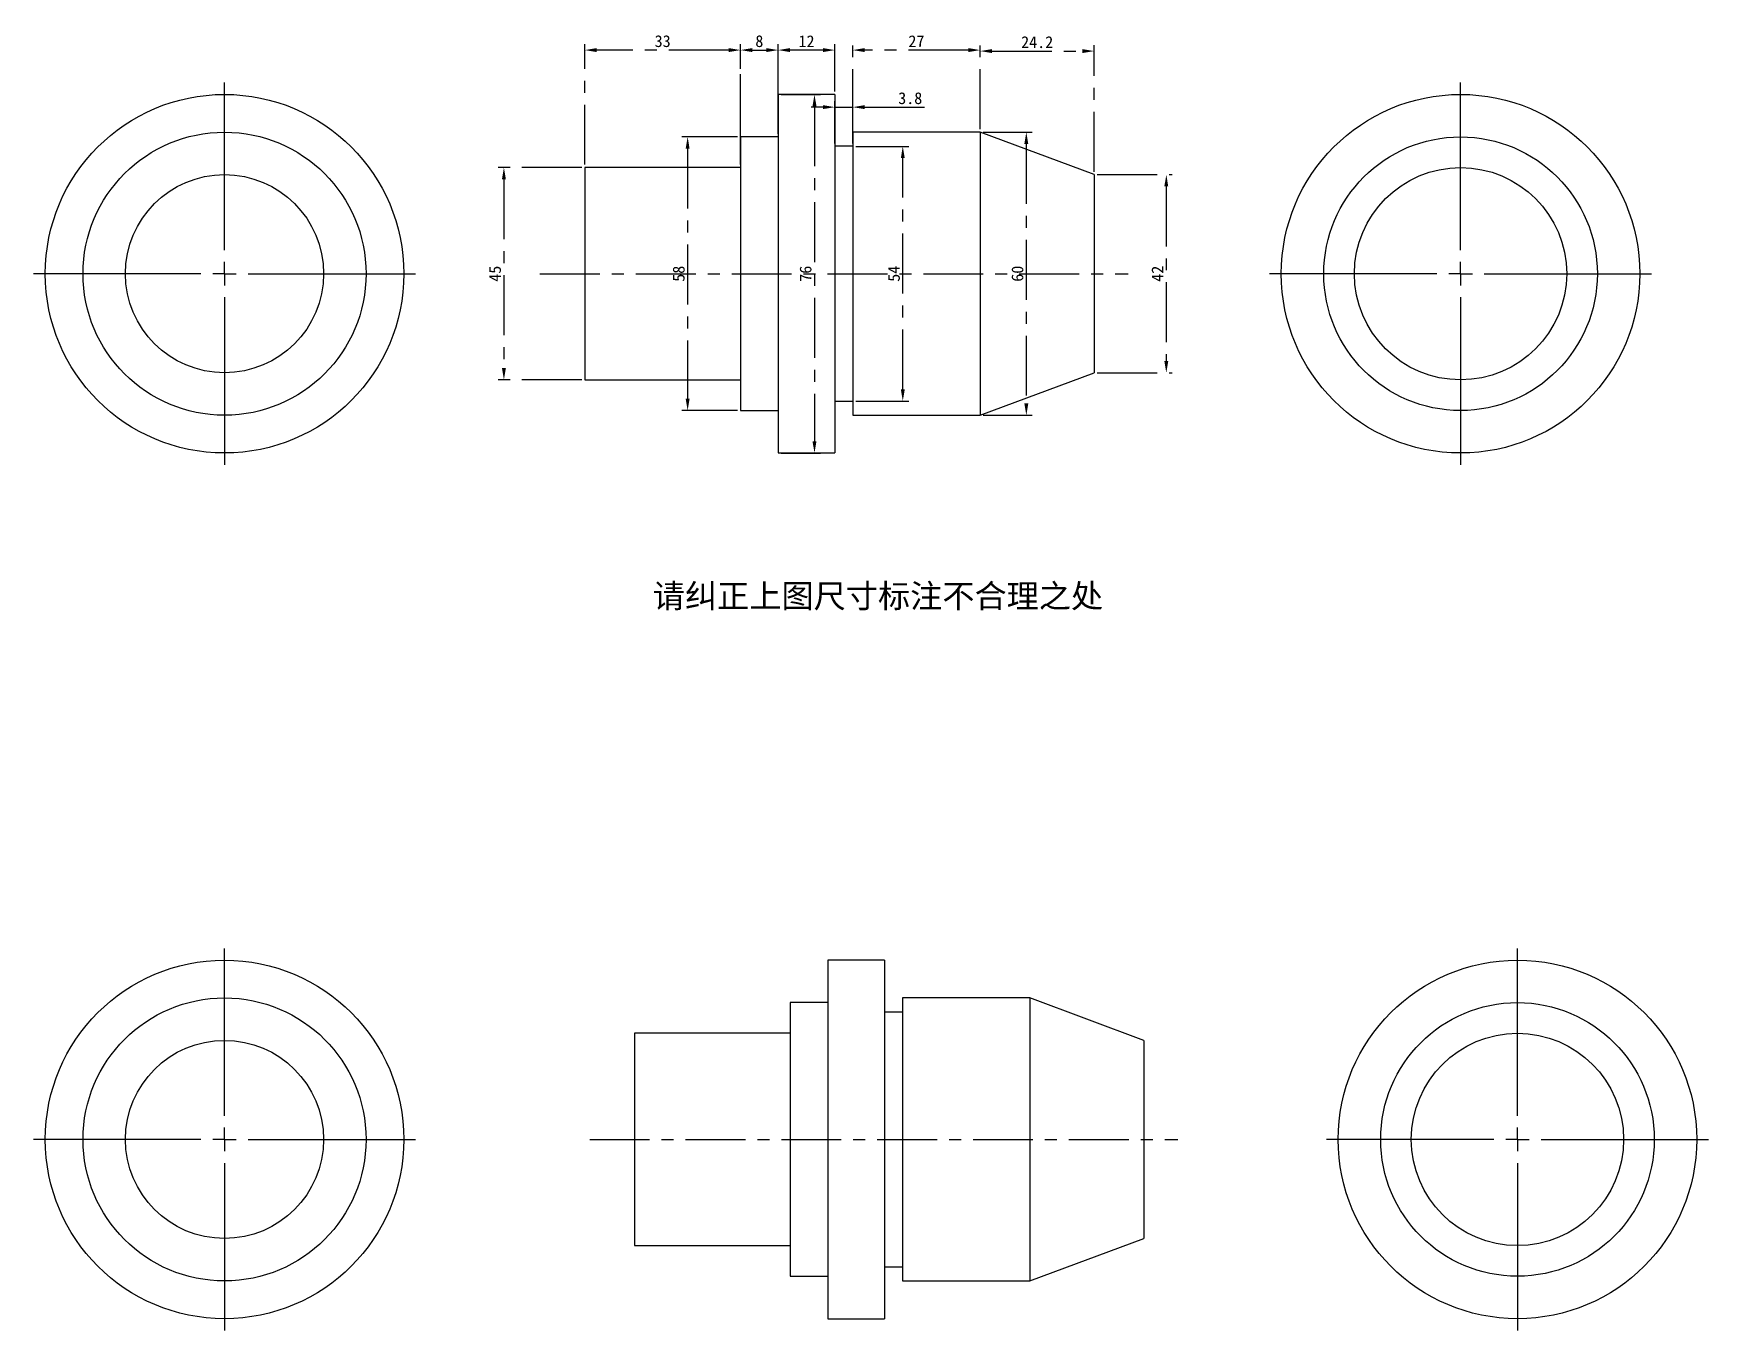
# Model space of a CAD drawing. Header units: millimetres. Extents: x 248 to 603, y 150 to 425.
import ezdxf

# ---------------------------------------------------------------- set-up
doc = ezdxf.new("R2010")
doc.units = ezdxf.units.MM
doc.linetypes.add('CENTERX2', pattern=[20.32, 12.7, -2.54, 2.54, -2.54])
doc.layers.add('图框', color=7, linetype='Continuous')
doc.dimstyles.new('ISO-25', dxfattribs={"dimtxt": 2.5, "dimasz": 2.5, "dimexe": 1.25, "dimexo": 0.625, "dimtad": 1, "dimdsep": 46, "dimtxsty": 'Standard', "dimcen": 2.5, "dimadec": 0, "dimazin": 0, "dimtfac": 1, "dimtmove": 0, "dimatfit": 3, "dimfxl": 0, "dimarcsym": 0})

# ---------------------------------------------------------------- blocks, each defined once
blk = doc.blocks.new('SW_CENTERMARKSYMBOL_0')
at = {"layer": '图框', "color": 0}
for p, q in [((0, 2.5), (0, 20.25)), ((-2.5, 0), (-20.25, 0)), ((0, 0), (-1.25, 0)), ((0, 0), (0, 1.25)), ((0, 0), (0, -1.25)), ((0, 0), (1.25, 0)), ((2.5, 0), (20.25, 0)), ((0, -2.5), (0, -20.25))]:
    blk.add_line(p, q, dxfattribs=at)
blk = doc.blocks.new('SW_CENTERMARKSYMBOL_1')
at = {"layer": '图框', "color": 0}
for p, q in [((0, 2.5), (0, 20.25)), ((-2.5, 0), (-20.25, 0)), ((0, 0), (-1.25, 0)), ((0, 0), (0, 1.25)), ((0, 0), (0, -1.25)), ((0, 0), (1.25, 0)), ((2.5, 0), (20.25, 0)), ((0, -2.5), (0, -20.25))]:
    blk.add_line(p, q, dxfattribs=at)
blk = doc.blocks.new('*D35')
at = {"color": 0, "linetype": 'CENTERX2', "lineweight": -2, "transparency": 16777216}
for p, q in [((363.96, 396.42), (346.18, 396.42)), ((347.43, 393.92), (347.43, 353.92)), ((363.96, 351.42), (346.18, 351.42))]:
    blk.add_line(p, q, dxfattribs=at)
at = {"color": 0, "linetype": 'CENTERX2', "transparency": 16777216}
for points in [[(347.01, 393.92), (347.85, 393.92), (347.43, 396.42)], [(347.01, 353.92), (347.85, 353.92), (347.43, 351.42)]]:
    blk.add_solid(points, dxfattribs=at)
at = {"layer": 'Defpoints', "color": 0, "linetype": 'CENTERX2', "transparency": 16777216}
for p in [(364.58, 396.42), (347.43, 351.42), (364.58, 351.42)]:
    blk.add_point(p, dxfattribs=at)
at = {"color": 0, "linetype": 'CENTERX2', "transparency": 16777216, "insert": (345.56, 373.92), "char_height": 2.5, "attachment_point": 5, "rotation": 90}
blk.add_mtext('45', dxfattribs=at)
blk = doc.blocks.new('*D36')
at = {"color": 0, "linetype": 'CENTERX2', "lineweight": -2, "transparency": 16777216}
for p, q in [((364.58, 397.05), (364.58, 422.57)), ((395.08, 421.32), (367.08, 421.32)), ((397.58, 397.05), (397.58, 422.57))]:
    blk.add_line(p, q, dxfattribs=at)
at = {"color": 0, "linetype": 'CENTERX2', "transparency": 16777216}
for points in [[(367.08, 421.74), (367.08, 420.91), (364.58, 421.32)], [(395.08, 421.74), (395.08, 420.91), (397.58, 421.32)]]:
    blk.add_solid(points, dxfattribs=at)
at = {"layer": 'Defpoints', "color": 0, "linetype": 'CENTERX2', "transparency": 16777216}
for p in [(364.58, 421.32), (364.58, 396.42), (397.58, 396.42)]:
    blk.add_point(p, dxfattribs=at)
at = {"color": 0, "linetype": 'CENTERX2', "transparency": 16777216, "insert": (381.08, 423.2), "char_height": 2.5, "attachment_point": 5}
blk.add_mtext('33', dxfattribs=at)
blk = doc.blocks.new('*D37')
at = {"color": 0, "linetype": 'CENTERX2', "lineweight": -2, "transparency": 16777216}
for p, q in [((405.58, 412.55), (405.58, 422.57)), ((415.08, 421.32), (408.08, 421.32)), ((417.58, 412.55), (417.58, 422.57))]:
    blk.add_line(p, q, dxfattribs=at)
at = {"color": 0, "linetype": 'CENTERX2', "transparency": 16777216}
for points in [[(408.08, 421.74), (408.08, 420.91), (405.58, 421.32)], [(415.08, 421.74), (415.08, 420.91), (417.58, 421.32)]]:
    blk.add_solid(points, dxfattribs=at)
at = {"layer": 'Defpoints', "color": 0, "linetype": 'CENTERX2', "transparency": 16777216}
for p in [(405.58, 421.32), (405.58, 411.92), (417.58, 411.92)]:
    blk.add_point(p, dxfattribs=at)
at = {"color": 0, "linetype": 'CENTERX2', "transparency": 16777216, "insert": (411.58, 423.2), "char_height": 2.5, "attachment_point": 5}
blk.add_mtext('12', dxfattribs=at)
blk = doc.blocks.new('*D38')
at = {"color": 0, "linetype": 'CENTERX2', "lineweight": -2, "transparency": 16777216}
for p, q in [((421.38, 404.55), (421.38, 422.57)), ((445.88, 421.32), (423.88, 421.32)), ((448.38, 404.55), (448.38, 422.57))]:
    blk.add_line(p, q, dxfattribs=at)
at = {"color": 0, "linetype": 'CENTERX2', "transparency": 16777216}
for points in [[(423.88, 421.74), (423.88, 420.91), (421.38, 421.32)], [(445.88, 421.74), (445.88, 420.91), (448.38, 421.32)]]:
    blk.add_solid(points, dxfattribs=at)
at = {"layer": 'Defpoints', "color": 0, "linetype": 'CENTERX2', "transparency": 16777216}
for p in [(421.38, 421.32), (421.38, 403.92), (448.38, 403.92)]:
    blk.add_point(p, dxfattribs=at)
at = {"color": 0, "linetype": 'CENTERX2', "transparency": 16777216, "insert": (434.88, 423.2), "char_height": 2.5, "attachment_point": 5}
blk.add_mtext('27', dxfattribs=at)
blk = doc.blocks.new('*D39')
at = {"color": 0, "linetype": 'CENTERX2', "lineweight": -2, "transparency": 16777216}
for p, q in [((448.38, 404.55), (448.38, 422.36)), ((450.88, 421.11), (470.08, 421.11)), ((472.58, 395.55), (472.58, 422.36))]:
    blk.add_line(p, q, dxfattribs=at)
at = {"color": 0, "linetype": 'CENTERX2', "transparency": 16777216}
for points in [[(450.88, 421.53), (450.88, 420.7), (448.38, 421.11)], [(470.08, 421.53), (470.08, 420.7), (472.58, 421.11)]]:
    blk.add_solid(points, dxfattribs=at)
at = {"layer": 'Defpoints', "color": 0, "linetype": 'CENTERX2', "transparency": 16777216}
for p in [(472.58, 421.11), (448.38, 403.92), (472.58, 394.92)]:
    blk.add_point(p, dxfattribs=at)
at = {"color": 0, "linetype": 'CENTERX2', "transparency": 16777216, "insert": (460.48, 422.99), "char_height": 2.5, "attachment_point": 5}
blk.add_mtext('24.2', dxfattribs=at)
blk = doc.blocks.new('*D40')
at = {"color": 0, "linetype": 'CENTERX2', "lineweight": -2, "transparency": 16777216}
for p, q in [((397.58, 403.55), (397.58, 422.57)), ((400.08, 421.32), (403.08, 421.32)), ((405.58, 403.55), (405.58, 422.57))]:
    blk.add_line(p, q, dxfattribs=at)
at = {"color": 0, "linetype": 'CENTERX2', "transparency": 16777216}
for points in [[(400.08, 421.74), (400.08, 420.91), (397.58, 421.32)], [(403.08, 421.74), (403.08, 420.91), (405.58, 421.32)]]:
    blk.add_solid(points, dxfattribs=at)
at = {"layer": 'Defpoints', "color": 0, "linetype": 'CENTERX2', "transparency": 16777216}
for p in [(405.58, 421.32), (397.58, 402.92), (405.58, 402.92)]:
    blk.add_point(p, dxfattribs=at)
at = {"color": 0, "linetype": 'CENTERX2', "transparency": 16777216, "insert": (401.58, 423.2), "char_height": 2.5, "attachment_point": 5}
blk.add_mtext('8', dxfattribs=at)
blk = doc.blocks.new('*D41')
at = {"color": 0, "linetype": 'CENTERX2', "lineweight": -2, "transparency": 16777216}
for p, q in [((415.08, 409.23), (412.58, 409.23)), ((417.58, 401.55), (417.58, 410.48)), ((417.58, 409.23), (421.38, 409.23)), ((421.38, 401.55), (421.38, 410.48)), ((423.88, 409.23), (436.69, 409.23))]:
    blk.add_line(p, q, dxfattribs=at)
at = {"color": 0, "linetype": 'CENTERX2', "transparency": 16777216}
for points in [[(415.08, 409.65), (415.08, 408.82), (417.58, 409.23)], [(423.88, 409.65), (423.88, 408.82), (421.38, 409.23)]]:
    blk.add_solid(points, dxfattribs=at)
at = {"layer": 'Defpoints', "color": 0, "linetype": 'CENTERX2', "transparency": 16777216}
for p in [(417.58, 409.23), (417.58, 400.92), (421.38, 400.92)]:
    blk.add_point(p, dxfattribs=at)
at = {"color": 0, "linetype": 'CENTERX2', "transparency": 16777216, "insert": (433.57, 411.11), "char_height": 2.5, "attachment_point": 5}
blk.add_mtext('3.8', dxfattribs=at)
blk = doc.blocks.new('*D42')
at = {"color": 0, "linetype": 'CENTERX2', "lineweight": -2, "transparency": 16777216}
for p, q in [((473.21, 394.92), (489.11, 394.92)), ((487.86, 392.42), (487.86, 355.42)), ((473.21, 352.92), (489.11, 352.92))]:
    blk.add_line(p, q, dxfattribs=at)
at = {"color": 0, "linetype": 'CENTERX2', "transparency": 16777216}
for points in [[(487.44, 392.42), (488.27, 392.42), (487.86, 394.92)], [(487.44, 355.42), (488.27, 355.42), (487.86, 352.92)]]:
    blk.add_solid(points, dxfattribs=at)
at = {"layer": 'Defpoints', "color": 0, "linetype": 'CENTERX2', "transparency": 16777216}
for p in [(472.58, 394.92), (472.58, 352.92), (487.86, 352.92)]:
    blk.add_point(p, dxfattribs=at)
at = {"color": 0, "linetype": 'CENTERX2', "transparency": 16777216, "insert": (485.98, 373.92), "char_height": 2.5, "attachment_point": 5, "rotation": 90}
blk.add_mtext('42', dxfattribs=at)
blk = doc.blocks.new('*D43')
at = {"color": 0, "linetype": 'CENTERX2', "lineweight": -2, "transparency": 16777216}
for p, q in [((449.01, 403.92), (459.43, 403.92)), ((458.18, 401.42), (458.18, 346.42)), ((449.01, 343.92), (459.43, 343.92))]:
    blk.add_line(p, q, dxfattribs=at)
at = {"color": 0, "linetype": 'CENTERX2', "transparency": 16777216}
for points in [[(457.76, 401.42), (458.6, 401.42), (458.18, 403.92)], [(457.76, 346.42), (458.6, 346.42), (458.18, 343.92)]]:
    blk.add_solid(points, dxfattribs=at)
at = {"layer": 'Defpoints', "color": 0, "linetype": 'CENTERX2', "transparency": 16777216}
for p in [(448.38, 403.92), (448.38, 343.92), (458.18, 343.92)]:
    blk.add_point(p, dxfattribs=at)
at = {"color": 0, "linetype": 'CENTERX2', "transparency": 16777216, "insert": (456.31, 373.92), "char_height": 2.5, "attachment_point": 5, "rotation": 90}
blk.add_mtext('60', dxfattribs=at)
blk = doc.blocks.new('*D44')
at = {"color": 0, "linetype": 'CENTERX2', "lineweight": -2, "transparency": 16777216}
for p, q in [((422.01, 400.92), (433.24, 400.92)), ((431.99, 349.42), (431.99, 398.42)), ((422.01, 346.92), (433.24, 346.92))]:
    blk.add_line(p, q, dxfattribs=at)
at = {"color": 0, "linetype": 'CENTERX2', "transparency": 16777216}
for points in [[(431.58, 398.42), (432.41, 398.42), (431.99, 400.92)], [(431.58, 349.42), (432.41, 349.42), (431.99, 346.92)]]:
    blk.add_solid(points, dxfattribs=at)
at = {"layer": 'Defpoints', "color": 0, "linetype": 'CENTERX2', "transparency": 16777216}
for p in [(421.38, 400.92), (431.99, 400.92), (421.38, 346.92)]:
    blk.add_point(p, dxfattribs=at)
at = {"color": 0, "linetype": 'CENTERX2', "transparency": 16777216, "insert": (430.12, 373.92), "char_height": 2.5, "attachment_point": 5, "rotation": 90}
blk.add_mtext('54', dxfattribs=at)
blk = doc.blocks.new('*D45')
at = {"color": 0, "linetype": 'CENTERX2', "lineweight": -2, "transparency": 16777216}
for p, q in [((396.96, 402.92), (385.13, 402.92)), ((386.38, 400.42), (386.38, 347.42)), ((396.96, 344.92), (385.13, 344.92))]:
    blk.add_line(p, q, dxfattribs=at)
at = {"color": 0, "linetype": 'CENTERX2', "transparency": 16777216}
for points in [[(385.96, 400.42), (386.79, 400.42), (386.38, 402.92)], [(385.96, 347.42), (386.79, 347.42), (386.38, 344.92)]]:
    blk.add_solid(points, dxfattribs=at)
at = {"layer": 'Defpoints', "color": 0, "linetype": 'CENTERX2', "transparency": 16777216}
for p in [(397.58, 402.92), (386.38, 344.92), (397.58, 344.92)]:
    blk.add_point(p, dxfattribs=at)
at = {"color": 0, "linetype": 'CENTERX2', "transparency": 16777216, "insert": (384.5, 373.92), "char_height": 2.5, "attachment_point": 5, "rotation": 90}
blk.add_mtext('58', dxfattribs=at)
blk = doc.blocks.new('*D46')
at = {"color": 0, "linetype": 'CENTERX2', "lineweight": -2, "transparency": 16777216}
for p, q in [((406.21, 411.92), (414.52, 411.92)), ((413.27, 409.42), (413.27, 338.42)), ((406.21, 335.92), (414.52, 335.92))]:
    blk.add_line(p, q, dxfattribs=at)
at = {"color": 0, "linetype": 'CENTERX2', "transparency": 16777216}
for points in [[(412.85, 409.42), (413.69, 409.42), (413.27, 411.92)], [(412.85, 338.42), (413.69, 338.42), (413.27, 335.92)]]:
    blk.add_solid(points, dxfattribs=at)
at = {"layer": 'Defpoints', "color": 0, "linetype": 'CENTERX2', "transparency": 16777216}
for p in [(405.58, 411.92), (405.58, 335.92), (413.27, 335.92)]:
    blk.add_point(p, dxfattribs=at)
at = {"color": 0, "linetype": 'CENTERX2', "transparency": 16777216, "insert": (411.39, 373.92), "char_height": 2.5, "attachment_point": 5, "rotation": 90}
blk.add_mtext('76', dxfattribs=at)

msp = doc.modelspace()

# ---------------------------------------------------------------- linework, layer by layer
at = {"color": 7, "linetype": 'Continuous', "lineweight": 30}
for p, q in [((417.581, 411.924), (405.581, 411.924)), ((405.581, 411.924), (405.581, 335.924)), ((417.581, 411.924), (417.581, 335.924)), ((405.581, 402.924), (397.581, 402.924)), ((397.581, 402.924), (397.581, 344.924)), ((448.381, 403.924), (421.381, 403.924)), ((421.381, 403.924), (421.381, 343.924)), ((472.581, 394.924), (448.381, 403.924)), ((448.381, 403.924), (448.381, 343.924)), ((421.381, 400.924), (417.581, 400.924)), ((397.581, 396.424), (364.581, 396.424)), ((364.581, 396.424), (364.581, 351.424)), ((472.581, 394.924), (472.581, 352.924)), ((448.381, 343.924), (472.581, 352.924)), ((364.581, 351.424), (397.581, 351.424)), ((397.581, 344.924), (405.581, 344.924)), ((417.581, 346.924), (421.381, 346.924)), ((421.381, 343.924), (448.381, 343.924)), ((405.581, 335.924), (417.581, 335.924)), ((428.121, 228.424), (416.121, 228.424)), ((416.121, 228.424), (416.121, 152.424)), ((428.121, 228.424), (428.121, 152.424)), ((458.921, 220.424), (431.921, 220.424)), ((431.921, 220.424), (431.921, 160.424)), ((483.121, 211.424), (458.921, 220.424)), ((458.921, 220.424), (458.921, 160.424)), ((416.121, 219.424), (408.121, 219.424)), ((408.121, 219.424), (408.121, 161.424)), ((431.921, 217.424), (428.121, 217.424)), ((408.121, 212.924), (375.121, 212.924)), ((375.121, 212.924), (375.121, 167.924)), ((483.121, 211.424), (483.121, 169.424)), ((375.121, 167.924), (408.121, 167.924)), ((458.921, 160.424), (483.121, 169.424)), ((428.121, 163.424), (431.921, 163.424)), ((408.121, 161.424), (416.121, 161.424)), ((431.921, 160.424), (458.921, 160.424)), ((416.121, 152.424), (428.121, 152.424))]:
    msp.add_line(p, q, dxfattribs=at)
at = {"color": 1, "linetype": 'CENTERX2'}
for p, q in [((355.076, 373.924), (479.774, 373.924)), ((365.616, 190.424), (490.314, 190.424))]:
    msp.add_line(p, q, dxfattribs=at)
at = {"color": 7, "linetype": 'Continuous', "lineweight": 30}
for centre, radius in [((288.2, 373.924), 38), ((550.241, 373.924), 38), ((288.2, 373.924), 30), ((550.241, 373.924), 29), ((288.2, 373.924), 21), ((550.241, 373.924), 22.5), ((288.2, 190.424), 38), ((562.303, 190.424), 38), ((288.2, 190.424), 30), ((562.303, 190.424), 29), ((288.2, 190.424), 21), ((562.303, 190.424), 22.5)]:
    msp.add_circle(centre, radius, dxfattribs=at)

# ---------------------------------------------------------------- block references
at = {"color": 1, "xscale": 2, "yscale": 2, "zscale": 2}
for name, p in [('SW_CENTERMARKSYMBOL_0', (288.2, 373.924)), ('SW_CENTERMARKSYMBOL_1', (550.241, 373.924)), ('SW_CENTERMARKSYMBOL_0', (288.2, 190.424)), ('SW_CENTERMARKSYMBOL_1', (562.303, 190.424))]:
    msp.add_blockref(name, p, dxfattribs=at)

# ---------------------------------------------------------------- texts
at = {"color": 3, "linetype": 'CENTERX2', "insert": (378.993, 308.116), "char_height": 5, "attachment_point": 1}
msp.add_mtext_dynamic_manual_height_columns('{\\fSimSun|b0|i0|c134|p2;请纠正上图尺寸标注不合理之处}', width=145.38598, gutter_width=12.5, heights=[0], dxfattribs=at)

# ---------------------------------------------------------------- dimensions: what is measured, and where the dimension line sits
at = {"color": 3, "linetype": 'CENTERX2'}
for base, p1, p2, picture, middle in [((364.581, 421.322), (397.581, 396.424), (364.581, 396.424), '*D36', (381.081, 423.197)), ((405.581, 421.322), (417.581, 411.924), (405.581, 411.924), '*D37', (411.581, 423.197)), ((421.381, 421.322), (448.381, 403.924), (421.381, 403.924), '*D38', (434.881, 423.197)), ((472.581, 421.114), (448.381, 403.924), (472.581, 394.924), '*D39', (460.481, 422.989))]:
    dim = msp.add_linear_dim(base=base, p1=p1, p2=p2, dimstyle='ISO-25', dxfattribs=at)
    dim.commit()
    dim.dimension.update_dxf_attribs({"geometry": picture, "text_midpoint": middle})
for base, p1, p2, picture, middle in [((405.581, 421.322), (397.581, 402.924), (405.581, 402.924), '*D40', (401.581, 421.322)), ((417.581, 409.234), (421.381, 400.924), (417.581, 400.924), '*D41', (433.569, 409.234))]:
    dim = msp.add_linear_dim(base=base, p1=p1, p2=p2, dimstyle='ISO-25', dxfattribs=at)
    dim.commit()
    dim.dimension.update_dxf_attribs({"geometry": picture, "text_midpoint": middle, "dimtype": 160})
dim = msp.add_linear_dim(base=(413.269, 335.924), p1=(405.581, 411.924), p2=(405.581, 335.924), angle=90, dimstyle='ISO-25', dxfattribs=at)
dim.commit()
dim.dimension.update_dxf_attribs({"geometry": '*D46', "text_midpoint": (413.269, 373.924), "dimtype": 160})
for base, p1, p2, picture, middle in [((386.377, 344.924), (397.581, 402.924), (397.581, 344.924), '*D45', (384.502, 373.924)), ((458.182, 343.924), (448.381, 403.924), (448.381, 343.924), '*D43', (456.307, 373.924)), ((431.994, 400.924), (421.381, 346.924), (421.381, 400.924), '*D44', (430.119, 373.924)), ((347.431, 351.424), (364.581, 396.424), (364.581, 351.424), '*D35', (345.556, 373.924)), ((487.858, 352.924), (472.581, 394.924), (472.581, 352.924), '*D42', (485.983, 373.924))]:
    dim = msp.add_linear_dim(base=base, p1=p1, p2=p2, angle=90, dimstyle='ISO-25', dxfattribs=at)
    dim.commit()
    dim.dimension.update_dxf_attribs({"geometry": picture, "text_midpoint": middle})

doc.saveas('drawing.dxf')
